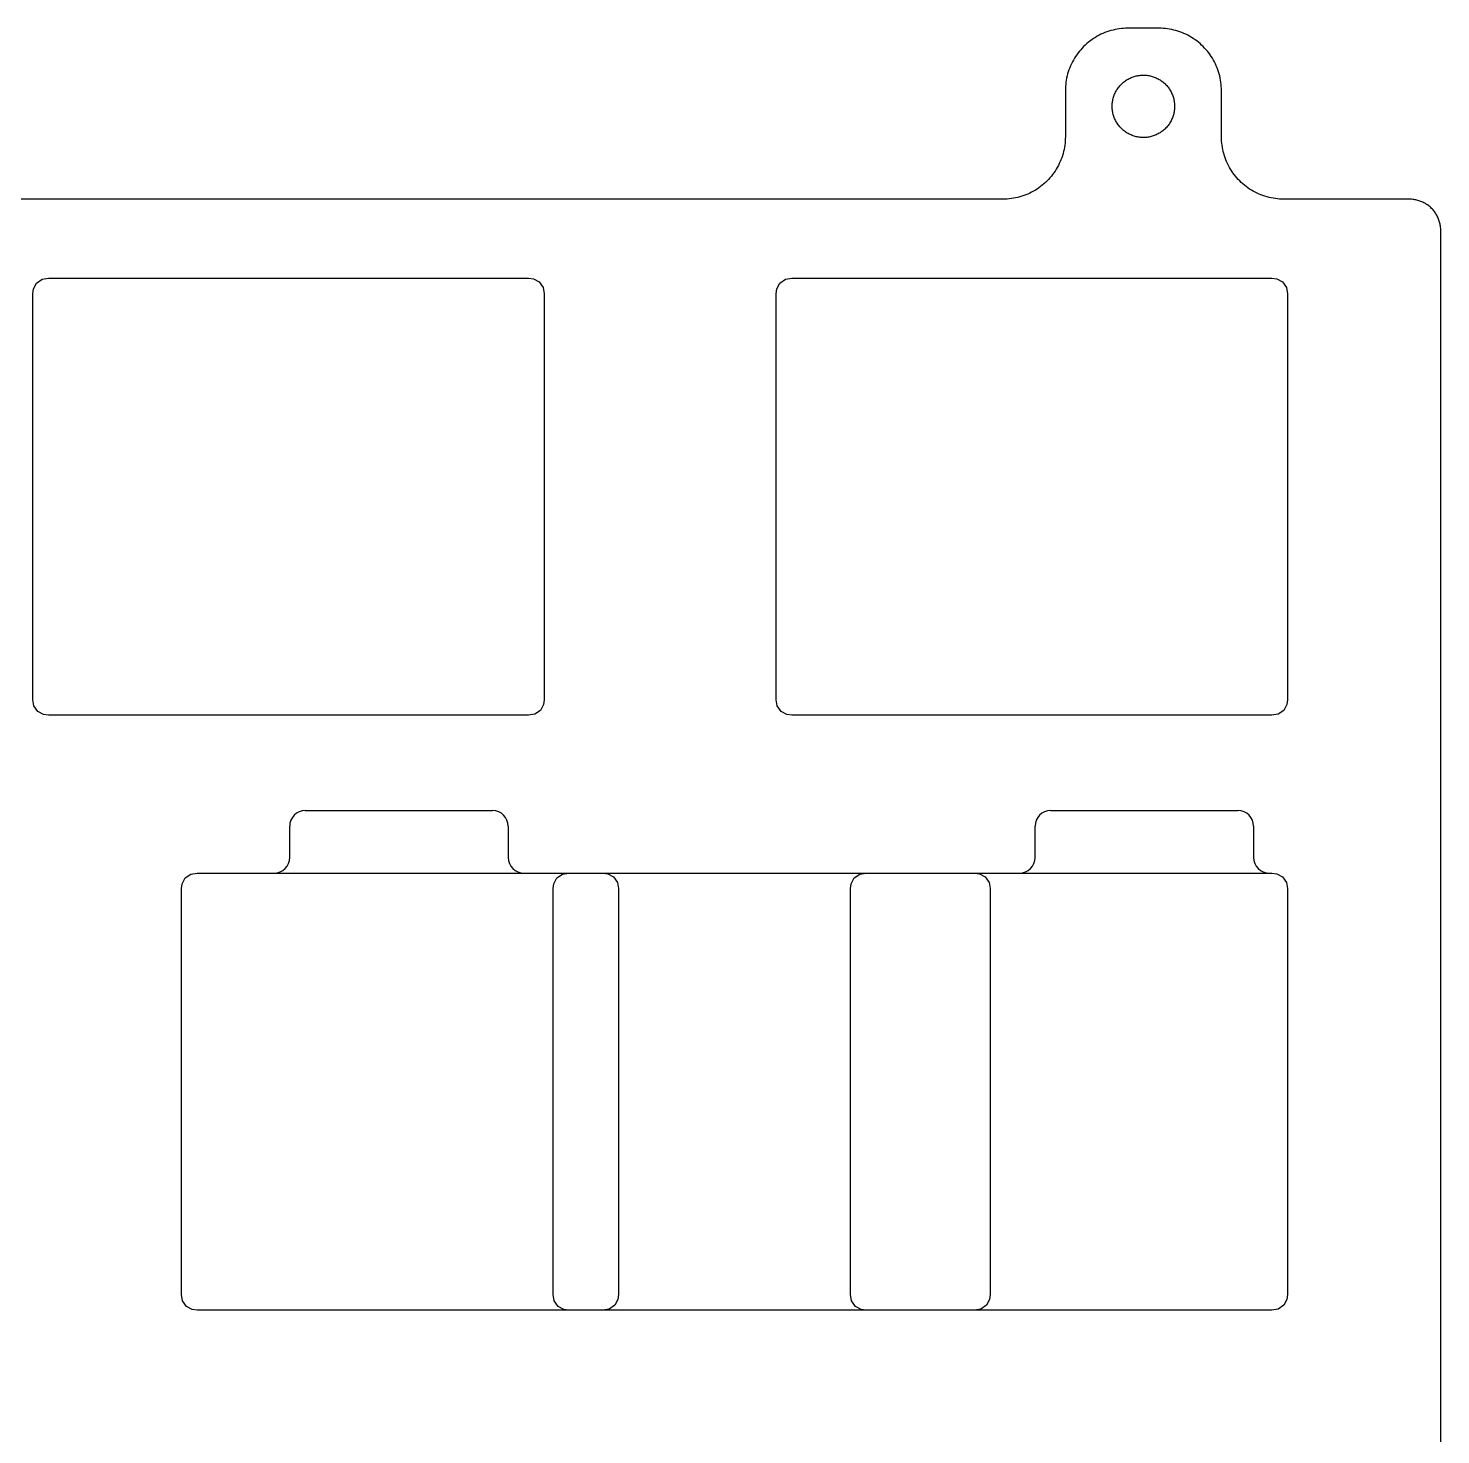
# Model space of a CAD drawing. Header units: millimetres. Extents: x -303 to 2, y 53 to 159.
# Drawn here: x -43.44 to 1.8, y 113.74 to 158.78 of the extents above; entities that cross this region are included whole.
import ezdxf

# ---------------------------------------------------------------- set-up
doc = ezdxf.new("R2010")
doc.units = ezdxf.units.MM
doc.layers.get('0').update_dxf_attribs({"linetype": 'CONTINUOUS'})

msp = doc.modelspace()

# ---------------------------------------------------------------- linework, layer by layer
for p, q in [((-34.56667, 133.73094), (-28.56667, 133.73094)), ((-10.69067, 133.73094), (-4.69067, 133.73094)), ((-35.06667, 132.23084), (-35.06667, 133.23094)), ((-28.06667, 133.23094), (-28.06667, 132.23084)), ((-11.19067, 132.23084), (-11.19067, 133.23094)), ((-4.19067, 133.23094), (-4.19067, 132.23084)), ((-38.41217, 131.57264), (-38.2339, 131.69803)), ((-38.41217, 131.57264), (-38.2339, 131.69803)), ((-38.2339, 131.69803), (-38.03424, 131.73084)), ((-38.2339, 131.69803), (-38.03424, 131.73084)), ((-38.03424, 131.73084), (-37.95966, 131.73084)), ((-38.03424, 131.73084), (-37.95966, 131.73084)), ((-37.95966, 131.73084), (-37.74225, 131.73084)), ((-37.95966, 131.73084), (-37.74225, 131.73084)), ((-37.74225, 131.73084), (-37.39154, 131.73084)), ((-37.74225, 131.73084), (-37.39154, 131.73084)), ((-37.39154, 131.73084), (-37.16917, 131.73084)), ((-37.39154, 131.73084), (-37.16917, 131.73084)), ((-37.16917, 131.73084), (-36.91705, 131.73084)), ((-37.16917, 131.73084), (-36.91705, 131.73084)), ((-36.91705, 131.73084), (-36.63637, 131.73084)), ((-36.91705, 131.73084), (-36.63637, 131.73084)), ((-36.63637, 131.73084), (-36.32831, 131.73084)), ((-36.63637, 131.73084), (-36.32831, 131.73084)), ((-36.32831, 131.73084), (-35.99406, 131.73084)), ((-36.32831, 131.73084), (-35.99406, 131.73084)), ((-35.99406, 131.73084), (-35.63483, 131.73084)), ((-35.99406, 131.73084), (-35.63483, 131.73084)), ((-35.63483, 131.73084), (-35.56667, 131.73084)), ((-35.63483, 131.73084), (-35.25178, 131.73084)), ((-35.25178, 131.73084), (-34.84613, 131.73084)), ((-35.25178, 131.73084), (-34.84613, 131.73084)), ((-34.84613, 131.73084), (-34.41905, 131.73084)), ((-34.84613, 131.73084), (-34.41905, 131.73084)), ((-34.41905, 131.73084), (-33.97174, 131.73084)), ((-34.41905, 131.73084), (-33.97174, 131.73084)), ((-33.97174, 131.73084), (-33.50539, 131.73084)), ((-33.97174, 131.73084), (-33.50539, 131.73084)), ((-33.50539, 131.73084), (-33.02118, 131.73084)), ((-33.50539, 131.73084), (-33.02118, 131.73084)), ((-33.02118, 131.73084), (-32.52031, 131.73084)), ((-33.02118, 131.73084), (-32.52031, 131.73084)), ((-32.52031, 131.73084), (-32.00397, 131.73084)), ((-32.52031, 131.73084), (-32.00397, 131.73084)), ((-32.00397, 131.73084), (-31.47334, 131.73084)), ((-32.00397, 131.73084), (-31.47334, 131.73084)), ((-31.47334, 131.73084), (-30.92963, 131.73084)), ((-31.47334, 131.73084), (-30.92963, 131.73084)), ((-30.92963, 131.73084), (-30.37401, 131.73084)), ((-30.92963, 131.73084), (-30.37401, 131.73084)), ((-30.37401, 131.73084), (-29.80768, 131.73084)), ((-30.37401, 131.73084), (-29.80768, 131.73084)), ((-29.80768, 131.73084), (-29.23183, 131.73084)), ((-29.80768, 131.73084), (-29.23183, 131.73084)), ((-29.23183, 131.73084), (-28.64764, 131.73084)), ((-29.23183, 131.73084), (-28.64764, 131.73084)), ((-28.64764, 131.73084), (-28.05632, 131.73084)), ((-28.64764, 131.73084), (-28.05632, 131.73084)), ((-28.05632, 131.73084), (-27.45904, 131.73084)), ((-27.56667, 131.73084), (-27.45904, 131.73084)), ((-27.45904, 131.73084), (-26.85701, 131.73084)), ((-27.45904, 131.73084), (-26.85701, 131.73084)), ((-26.85701, 131.73084), (-26.2514, 131.73084)), ((-26.85701, 131.73084), (-26.2514, 131.73084)), ((-26.2514, 131.73084), (-25.64342, 131.73084)), ((-26.2514, 131.73084), (-25.64342, 131.73084)), ((-25.64342, 131.73084), (-25.03424, 131.73084)), ((-25.64342, 131.73084), (-25.03424, 131.73084)), ((-25.03424, 131.73084), (-24.87604, 131.70447)), ((-25.03424, 131.73084), (-24.87604, 131.70447)), ((-24.87604, 131.70447), (-24.69244, 131.60877)), ((-24.87604, 131.70447), (-24.69244, 131.60877)), ((-16.98117, 131.57264), (-16.8029, 131.69803)), ((-16.98117, 131.57264), (-16.8029, 131.69803)), ((-16.8029, 131.69803), (-16.60324, 131.73084)), ((-16.8029, 131.69803), (-16.60324, 131.73084)), ((-16.60324, 131.73084), (-16.52866, 131.73084)), ((-16.60324, 131.73084), (-16.52866, 131.73084)), ((-16.52866, 131.73084), (-16.31125, 131.73084)), ((-16.52866, 131.73084), (-16.31125, 131.73084)), ((-16.31125, 131.73084), (-15.96054, 131.73084)), ((-16.31125, 131.73084), (-15.96054, 131.73084)), ((-15.96054, 131.73084), (-15.73817, 131.73084)), ((-15.96054, 131.73084), (-15.73817, 131.73084)), ((-15.73817, 131.73084), (-15.48605, 131.73084)), ((-15.73817, 131.73084), (-15.48605, 131.73084)), ((-15.48605, 131.73084), (-15.20537, 131.73084)), ((-15.48605, 131.73084), (-15.20537, 131.73084)), ((-15.20537, 131.73084), (-14.89731, 131.73084)), ((-15.20537, 131.73084), (-14.89731, 131.73084)), ((-14.89731, 131.73084), (-14.56306, 131.73084)), ((-14.89731, 131.73084), (-14.56306, 131.73084)), ((-14.56306, 131.73084), (-14.20383, 131.73084)), ((-14.56306, 131.73084), (-14.20383, 131.73084)), ((-14.20383, 131.73084), (-13.82078, 131.73084)), ((-14.20383, 131.73084), (-13.82078, 131.73084)), ((-13.82078, 131.73084), (-13.41513, 131.73084)), ((-13.82078, 131.73084), (-13.41513, 131.73084)), ((-13.41513, 131.73084), (-12.98805, 131.73084)), ((-13.41513, 131.73084), (-12.98805, 131.73084)), ((-12.98805, 131.73084), (-12.54074, 131.73084)), ((-12.98805, 131.73084), (-12.54074, 131.73084)), ((-12.54074, 131.73084), (-12.07439, 131.73084)), ((-12.54074, 131.73084), (-12.07439, 131.73084)), ((-12.07439, 131.73084), (-11.59018, 131.73084)), ((-12.07439, 131.73084), (-11.69067, 131.73084)), ((-11.59018, 131.73084), (-11.08931, 131.73084)), ((-11.59018, 131.73084), (-11.08931, 131.73084)), ((-11.08931, 131.73084), (-10.57297, 131.73084)), ((-11.08931, 131.73084), (-10.57297, 131.73084)), ((-10.57297, 131.73084), (-10.04234, 131.73084)), ((-10.57297, 131.73084), (-10.04234, 131.73084)), ((-10.04234, 131.73084), (-9.49863, 131.73084)), ((-10.04234, 131.73084), (-9.49863, 131.73084)), ((-9.49863, 131.73084), (-8.94301, 131.73084)), ((-9.49863, 131.73084), (-8.94301, 131.73084)), ((-8.94301, 131.73084), (-8.37668, 131.73084)), ((-8.94301, 131.73084), (-8.37668, 131.73084)), ((-8.37668, 131.73084), (-7.80083, 131.73084)), ((-8.37668, 131.73084), (-7.80083, 131.73084)), ((-7.80083, 131.73084), (-7.21664, 131.73084)), ((-7.80083, 131.73084), (-7.21664, 131.73084)), ((-7.21664, 131.73084), (-6.62532, 131.73084)), ((-7.21664, 131.73084), (-6.62532, 131.73084)), ((-6.62532, 131.73084), (-6.02804, 131.73084)), ((-6.62532, 131.73084), (-6.02804, 131.73084)), ((-6.02804, 131.73084), (-5.42601, 131.73084)), ((-6.02804, 131.73084), (-5.42601, 131.73084)), ((-5.42601, 131.73084), (-4.8204, 131.73084)), ((-5.42601, 131.73084), (-4.8204, 131.73084)), ((-4.8204, 131.73084), (-4.21242, 131.73084)), ((-4.8204, 131.73084), (-4.21242, 131.73084)), ((-4.21242, 131.73084), (-3.60324, 131.73084)), ((-3.69067, 131.73084), (-3.60324, 131.73084)), ((-3.60324, 131.73084), (-3.44504, 131.70447)), ((-3.60324, 131.73084), (-3.44504, 131.70447)), ((-3.44504, 131.70447), (-3.26144, 131.60877)), ((-3.44504, 131.70447), (-3.26144, 131.60877)), ((-38.53424, 131.23084), (-38.50787, 131.38904)), ((-38.53424, 131.23084), (-38.50787, 131.38904)), ((-38.53424, 130.62166), (-38.53424, 131.23084)), ((-38.53424, 130.62166), (-38.53424, 131.23084)), ((-38.50787, 131.38904), (-38.41217, 131.57264)), ((-38.50787, 131.38904), (-38.41217, 131.57264)), ((-24.69244, 131.60877), (-24.56705, 131.4305)), ((-24.69244, 131.60877), (-24.56705, 131.4305)), ((-24.56705, 131.4305), (-24.53424, 131.23084)), ((-24.56705, 131.4305), (-24.53424, 131.23084)), ((-24.53424, 131.23084), (-24.53424, 131.15626)), ((-24.53424, 131.23084), (-24.53424, 131.15626)), ((-17.10324, 131.23084), (-17.07687, 131.38904)), ((-17.10324, 131.23084), (-17.07687, 131.38904)), ((-17.10324, 130.62166), (-17.10324, 131.23084)), ((-17.10324, 130.62166), (-17.10324, 131.23084)), ((-17.07687, 131.38904), (-16.98117, 131.57264)), ((-17.07687, 131.38904), (-16.98117, 131.57264)), ((-3.26144, 131.60877), (-3.13605, 131.4305)), ((-3.26144, 131.60877), (-3.13605, 131.4305)), ((-3.13605, 131.4305), (-3.10324, 131.23084)), ((-3.13605, 131.4305), (-3.10324, 131.23084)), ((-3.10324, 131.23084), (-3.10324, 131.15626)), ((-3.10324, 131.23084), (-3.10324, 131.15626)), ((-24.53424, 131.15626), (-24.53424, 130.93885)), ((-24.53424, 131.15626), (-24.53424, 130.93885)), ((-24.53424, 130.93885), (-24.53424, 130.58814)), ((-24.53424, 130.93885), (-24.53424, 130.58814)), ((-3.10324, 131.15626), (-3.10324, 130.93885)), ((-3.10324, 131.15626), (-3.10324, 130.93885)), ((-3.10324, 130.93885), (-3.10324, 130.58814)), ((-3.10324, 130.93885), (-3.10324, 130.58814)), ((-38.53424, 130.01368), (-38.53424, 130.62166)), ((-38.53424, 130.01368), (-38.53424, 130.62166)), ((-24.53424, 130.58814), (-24.53424, 130.36577)), ((-24.53424, 130.58814), (-24.53424, 130.36577)), ((-24.53424, 130.36577), (-24.53424, 130.11365)), ((-24.53424, 130.36577), (-24.53424, 130.11365)), ((-17.10324, 130.01368), (-17.10324, 130.62166)), ((-17.10324, 130.01368), (-17.10324, 130.62166)), ((-3.10324, 130.58814), (-3.10324, 130.36577)), ((-3.10324, 130.58814), (-3.10324, 130.36577)), ((-3.10324, 130.36577), (-3.10324, 130.11365)), ((-3.10324, 130.36577), (-3.10324, 130.11365)), ((-38.53424, 129.40807), (-38.53424, 130.01368)), ((-38.53424, 129.40807), (-38.53424, 130.01368)), ((-24.53424, 130.11365), (-24.53424, 129.83297)), ((-24.53424, 130.11365), (-24.53424, 129.83297)), ((-17.10324, 129.40807), (-17.10324, 130.01368)), ((-17.10324, 129.40807), (-17.10324, 130.01368)), ((-3.10324, 130.11365), (-3.10324, 129.83297)), ((-3.10324, 130.11365), (-3.10324, 129.83297)), ((-38.53424, 128.80604), (-38.53424, 129.40807)), ((-38.53424, 128.80604), (-38.53424, 129.40807)), ((-24.53424, 129.83297), (-24.53424, 129.52491)), ((-24.53424, 129.83297), (-24.53424, 129.52491)), ((-24.53424, 129.52491), (-24.53424, 129.19066)), ((-24.53424, 129.52491), (-24.53424, 129.19066)), ((-17.10324, 128.80604), (-17.10324, 129.40807)), ((-17.10324, 128.80604), (-17.10324, 129.40807)), ((-3.10324, 129.83297), (-3.10324, 129.52491)), ((-3.10324, 129.83297), (-3.10324, 129.52491)), ((-3.10324, 129.52491), (-3.10324, 129.19066)), ((-3.10324, 129.52491), (-3.10324, 129.19066)), ((-24.53424, 129.19066), (-24.53424, 128.83143)), ((-24.53424, 129.19066), (-24.53424, 128.83143)), ((-3.10324, 129.19066), (-3.10324, 128.83143)), ((-3.10324, 129.19066), (-3.10324, 128.83143)), ((-38.53424, 128.20876), (-38.53424, 128.80604)), ((-38.53424, 128.20876), (-38.53424, 128.80604)), ((-24.53424, 128.83143), (-24.53424, 128.44839)), ((-24.53424, 128.83143), (-24.53424, 128.44839)), ((-17.10324, 128.20876), (-17.10324, 128.80604)), ((-17.10324, 128.20876), (-17.10324, 128.80604)), ((-3.10324, 128.83143), (-3.10324, 128.44839)), ((-3.10324, 128.83143), (-3.10324, 128.44839)), ((-38.53424, 127.61744), (-38.53424, 128.20876)), ((-38.53424, 127.61744), (-38.53424, 128.20876)), ((-24.53424, 128.44839), (-24.53424, 128.04273)), ((-24.53424, 128.44839), (-24.53424, 128.04273)), ((-24.53424, 128.04273), (-24.53424, 127.61565)), ((-24.53424, 128.04273), (-24.53424, 127.61565)), ((-17.10324, 127.61744), (-17.10324, 128.20876)), ((-17.10324, 127.61744), (-17.10324, 128.20876)), ((-3.10324, 128.44839), (-3.10324, 128.04273)), ((-3.10324, 128.44839), (-3.10324, 128.04273)), ((-3.10324, 128.04273), (-3.10324, 127.61565)), ((-3.10324, 128.04273), (-3.10324, 127.61565)), ((-38.53424, 127.03325), (-38.53424, 127.61744)), ((-38.53424, 127.03325), (-38.53424, 127.61744)), ((-24.53424, 127.61565), (-24.53424, 127.16834)), ((-24.53424, 127.61565), (-24.53424, 127.16834)), ((-17.10324, 127.03325), (-17.10324, 127.61744)), ((-17.10324, 127.03325), (-17.10324, 127.61744)), ((-3.10324, 127.61565), (-3.10324, 127.16834)), ((-3.10324, 127.61565), (-3.10324, 127.16834)), ((-24.53424, 127.16834), (-24.53424, 126.70199)), ((-24.53424, 127.16834), (-24.53424, 126.70199)), ((-3.10324, 127.16834), (-3.10324, 126.70199)), ((-3.10324, 127.16834), (-3.10324, 126.70199)), ((-38.53424, 126.4574), (-38.53424, 127.03325)), ((-38.53424, 126.4574), (-38.53424, 127.03325)), ((-24.53424, 126.70199), (-24.53424, 126.21778)), ((-24.53424, 126.70199), (-24.53424, 126.21778)), ((-17.10324, 126.4574), (-17.10324, 127.03325)), ((-17.10324, 126.4574), (-17.10324, 127.03325)), ((-3.10324, 126.70199), (-3.10324, 126.21778)), ((-3.10324, 126.70199), (-3.10324, 126.21778)), ((-38.53424, 125.89107), (-38.53424, 126.4574)), ((-38.53424, 125.89107), (-38.53424, 126.4574)), ((-17.10324, 125.89107), (-17.10324, 126.4574)), ((-17.10324, 125.89107), (-17.10324, 126.4574)), ((-38.53424, 125.33546), (-38.53424, 125.89107)), ((-38.53424, 125.33546), (-38.53424, 125.89107)), ((-24.53424, 126.21778), (-24.53424, 125.71691)), ((-24.53424, 126.21778), (-24.53424, 125.71691)), ((-17.10324, 125.33546), (-17.10324, 125.89107)), ((-17.10324, 125.33546), (-17.10324, 125.89107)), ((-3.10324, 126.21778), (-3.10324, 125.71691)), ((-3.10324, 126.21778), (-3.10324, 125.71691)), ((-38.53424, 124.79174), (-38.53424, 125.33546)), ((-38.53424, 124.79174), (-38.53424, 125.33546)), ((-24.53424, 125.71691), (-24.53424, 125.20057)), ((-24.53424, 125.71691), (-24.53424, 125.20057)), ((-17.10324, 124.79174), (-17.10324, 125.33546)), ((-17.10324, 124.79174), (-17.10324, 125.33546)), ((-3.10324, 125.71691), (-3.10324, 125.20057)), ((-3.10324, 125.71691), (-3.10324, 125.20057)), ((-24.53424, 125.20057), (-24.53424, 124.66994)), ((-24.53424, 125.20057), (-24.53424, 124.66994)), ((-3.10324, 125.20057), (-3.10324, 124.66994)), ((-3.10324, 125.20057), (-3.10324, 124.66994)), ((-38.53424, 124.26111), (-38.53424, 124.79174)), ((-38.53424, 124.26111), (-38.53424, 124.79174)), ((-24.53424, 124.66994), (-24.53424, 124.12623)), ((-24.53424, 124.66994), (-24.53424, 124.12623)), ((-17.10324, 124.26111), (-17.10324, 124.79174)), ((-17.10324, 124.26111), (-17.10324, 124.79174)), ((-3.10324, 124.66994), (-3.10324, 124.12623)), ((-3.10324, 124.66994), (-3.10324, 124.12623)), ((-38.53424, 123.74477), (-38.53424, 124.26111)), ((-38.53424, 123.74477), (-38.53424, 124.26111)), ((-24.53424, 124.12623), (-24.53424, 123.57061)), ((-24.53424, 124.12623), (-24.53424, 123.57061)), ((-17.10324, 123.74477), (-17.10324, 124.26111)), ((-17.10324, 123.74477), (-17.10324, 124.26111)), ((-3.10324, 124.12623), (-3.10324, 123.57061)), ((-3.10324, 124.12623), (-3.10324, 123.57061)), ((-38.53424, 123.2439), (-38.53424, 123.74477)), ((-38.53424, 123.2439), (-38.53424, 123.74477)), ((-24.53424, 123.57061), (-24.53424, 123.00428)), ((-24.53424, 123.57061), (-24.53424, 123.00428)), ((-17.10324, 123.2439), (-17.10324, 123.74477)), ((-17.10324, 123.2439), (-17.10324, 123.74477)), ((-3.10324, 123.57061), (-3.10324, 123.00428)), ((-3.10324, 123.57061), (-3.10324, 123.00428)), ((-38.53424, 122.7597), (-38.53424, 123.2439)), ((-38.53424, 122.7597), (-38.53424, 123.2439)), ((-17.10324, 122.7597), (-17.10324, 123.2439)), ((-17.10324, 122.7597), (-17.10324, 123.2439)), ((-38.53424, 122.29334), (-38.53424, 122.7597)), ((-38.53424, 122.29334), (-38.53424, 122.7597)), ((-24.53424, 123.00428), (-24.53424, 122.42843)), ((-24.53424, 123.00428), (-24.53424, 122.42843)), ((-17.10324, 122.29334), (-17.10324, 122.7597)), ((-17.10324, 122.29334), (-17.10324, 122.7597)), ((-3.10324, 123.00428), (-3.10324, 122.42843)), ((-3.10324, 123.00428), (-3.10324, 122.42843)), ((-38.53424, 121.84603), (-38.53424, 122.29334)), ((-38.53424, 121.84603), (-38.53424, 122.29334)), ((-24.53424, 122.42843), (-24.53424, 121.84424)), ((-24.53424, 122.42843), (-24.53424, 121.84424)), ((-17.10324, 121.84603), (-17.10324, 122.29334)), ((-17.10324, 121.84603), (-17.10324, 122.29334)), ((-3.10324, 122.42843), (-3.10324, 121.84424)), ((-3.10324, 122.42843), (-3.10324, 121.84424)), ((-38.53424, 121.41895), (-38.53424, 121.84603)), ((-38.53424, 121.41895), (-38.53424, 121.84603)), ((-24.53424, 121.84424), (-24.53424, 121.25292)), ((-24.53424, 121.84424), (-24.53424, 121.25292)), ((-17.10324, 121.41895), (-17.10324, 121.84603)), ((-17.10324, 121.41895), (-17.10324, 121.84603)), ((-3.10324, 121.84424), (-3.10324, 121.25292)), ((-3.10324, 121.84424), (-3.10324, 121.25292)), ((-38.53424, 121.0133), (-38.53424, 121.41895)), ((-38.53424, 121.0133), (-38.53424, 121.41895)), ((-24.53424, 121.25292), (-24.53424, 120.65565)), ((-24.53424, 121.25292), (-24.53424, 120.65565)), ((-17.10324, 121.0133), (-17.10324, 121.41895)), ((-17.10324, 121.0133), (-17.10324, 121.41895)), ((-3.10324, 121.25292), (-3.10324, 120.65565)), ((-3.10324, 121.25292), (-3.10324, 120.65565)), ((-38.53424, 120.63026), (-38.53424, 121.0133)), ((-38.53424, 120.63026), (-38.53424, 121.0133)), ((-17.10324, 120.63026), (-17.10324, 121.0133)), ((-17.10324, 120.63026), (-17.10324, 121.0133)), ((-38.53424, 120.27102), (-38.53424, 120.63026)), ((-38.53424, 120.27102), (-38.53424, 120.63026)), ((-24.53424, 120.65565), (-24.53424, 120.05361)), ((-24.53424, 120.65565), (-24.53424, 120.05361)), ((-17.10324, 120.27102), (-17.10324, 120.63026)), ((-17.10324, 120.27102), (-17.10324, 120.63026)), ((-3.10324, 120.65565), (-3.10324, 120.05361)), ((-3.10324, 120.65565), (-3.10324, 120.05361)), ((-38.53424, 119.93677), (-38.53424, 120.27102)), ((-38.53424, 119.93677), (-38.53424, 120.27102)), ((-38.53424, 119.62871), (-38.53424, 119.93677)), ((-38.53424, 119.62871), (-38.53424, 119.93677)), ((-24.53424, 120.05361), (-24.53424, 119.448)), ((-24.53424, 120.05361), (-24.53424, 119.448)), ((-17.10324, 119.93677), (-17.10324, 120.27102)), ((-17.10324, 119.93677), (-17.10324, 120.27102)), ((-17.10324, 119.62871), (-17.10324, 119.93677)), ((-17.10324, 119.62871), (-17.10324, 119.93677)), ((-3.10324, 120.05361), (-3.10324, 119.448)), ((-3.10324, 120.05361), (-3.10324, 119.448)), ((-38.53424, 119.34803), (-38.53424, 119.62871)), ((-38.53424, 119.34803), (-38.53424, 119.62871)), ((-24.53424, 119.448), (-24.53424, 118.84002)), ((-24.53424, 119.448), (-24.53424, 118.84002)), ((-17.10324, 119.34803), (-17.10324, 119.62871)), ((-17.10324, 119.34803), (-17.10324, 119.62871)), ((-3.10324, 119.448), (-3.10324, 118.84002)), ((-3.10324, 119.448), (-3.10324, 118.84002)), ((-38.53424, 119.09591), (-38.53424, 119.34803)), ((-38.53424, 119.09591), (-38.53424, 119.34803)), ((-38.53424, 118.87354), (-38.53424, 119.09591)), ((-38.53424, 118.87354), (-38.53424, 119.09591)), ((-17.10324, 119.09591), (-17.10324, 119.34803)), ((-17.10324, 119.09591), (-17.10324, 119.34803)), ((-17.10324, 118.87354), (-17.10324, 119.09591)), ((-17.10324, 118.87354), (-17.10324, 119.09591)), ((-38.53424, 118.52283), (-38.53424, 118.87354)), ((-38.53424, 118.52283), (-38.53424, 118.87354)), ((-24.53424, 118.84002), (-24.53424, 118.23084)), ((-24.53424, 118.84002), (-24.53424, 118.23084)), ((-17.10324, 118.52283), (-17.10324, 118.87354)), ((-17.10324, 118.52283), (-17.10324, 118.87354)), ((-3.10324, 118.84002), (-3.10324, 118.23084)), ((-3.10324, 118.84002), (-3.10324, 118.23084)), ((-38.53424, 118.30543), (-38.53424, 118.52283)), ((-38.53424, 118.30543), (-38.53424, 118.52283)), ((-38.53424, 118.23084), (-38.53424, 118.30543)), ((-38.53424, 118.23084), (-38.53424, 118.30543)), ((-38.50143, 118.03118), (-38.53424, 118.23084)), ((-38.50143, 118.03118), (-38.53424, 118.23084)), ((-24.53424, 118.23084), (-24.56061, 118.07264)), ((-24.53424, 118.23084), (-24.56061, 118.07264)), ((-17.10324, 118.30543), (-17.10324, 118.52283)), ((-17.10324, 118.30543), (-17.10324, 118.52283)), ((-17.10324, 118.23084), (-17.10324, 118.30543)), ((-17.10324, 118.23084), (-17.10324, 118.30543)), ((-17.07043, 118.03118), (-17.10324, 118.23084)), ((-17.07043, 118.03118), (-17.10324, 118.23084)), ((-3.10324, 118.23084), (-3.12961, 118.07264)), ((-3.10324, 118.23084), (-3.12961, 118.07264)), ((-38.37604, 117.85291), (-38.50143, 118.03118)), ((-38.37604, 117.85291), (-38.50143, 118.03118)), ((-38.19244, 117.75721), (-38.37604, 117.85291)), ((-38.19244, 117.75721), (-38.37604, 117.85291)), ((-38.03424, 117.73084), (-38.19244, 117.75721)), ((-38.03424, 117.73084), (-38.19244, 117.75721)), ((-37.42506, 117.73084), (-38.03424, 117.73084)), ((-37.42506, 117.73084), (-38.03424, 117.73084)), ((-36.81708, 117.73084), (-37.42506, 117.73084)), ((-36.81708, 117.73084), (-37.42506, 117.73084)), ((-36.21147, 117.73084), (-36.81708, 117.73084)), ((-36.21147, 117.73084), (-36.81708, 117.73084)), ((-35.60944, 117.73084), (-36.21147, 117.73084)), ((-35.60944, 117.73084), (-36.21147, 117.73084)), ((-35.01216, 117.73084), (-35.60944, 117.73084)), ((-35.01216, 117.73084), (-35.60944, 117.73084)), ((-34.42084, 117.73084), (-35.01216, 117.73084)), ((-34.42084, 117.73084), (-35.01216, 117.73084)), ((-33.83665, 117.73084), (-34.42084, 117.73084)), ((-33.83665, 117.73084), (-34.42084, 117.73084)), ((-33.2608, 117.73084), (-33.83665, 117.73084)), ((-33.2608, 117.73084), (-33.83665, 117.73084)), ((-32.69447, 117.73084), (-33.2608, 117.73084)), ((-32.69447, 117.73084), (-33.2608, 117.73084)), ((-32.13885, 117.73084), (-32.69447, 117.73084)), ((-32.13885, 117.73084), (-32.69447, 117.73084)), ((-31.59514, 117.73084), (-32.13885, 117.73084)), ((-31.59514, 117.73084), (-32.13885, 117.73084)), ((-31.06451, 117.73084), (-31.59514, 117.73084)), ((-31.06451, 117.73084), (-31.59514, 117.73084)), ((-30.54817, 117.73084), (-31.06451, 117.73084)), ((-30.54817, 117.73084), (-31.06451, 117.73084)), ((-30.0473, 117.73084), (-30.54817, 117.73084)), ((-30.0473, 117.73084), (-30.54817, 117.73084)), ((-29.56309, 117.73084), (-30.0473, 117.73084)), ((-29.56309, 117.73084), (-30.0473, 117.73084)), ((-29.09674, 117.73084), (-29.56309, 117.73084)), ((-29.09674, 117.73084), (-29.56309, 117.73084)), ((-28.64943, 117.73084), (-29.09674, 117.73084)), ((-28.64943, 117.73084), (-29.09674, 117.73084)), ((-28.22235, 117.73084), (-28.64943, 117.73084)), ((-28.22235, 117.73084), (-28.64943, 117.73084)), ((-27.8167, 117.73084), (-28.22235, 117.73084)), ((-27.8167, 117.73084), (-28.22235, 117.73084)), ((-27.43365, 117.73084), (-27.8167, 117.73084)), ((-27.43365, 117.73084), (-27.8167, 117.73084)), ((-27.07442, 117.73084), (-27.43365, 117.73084)), ((-27.07442, 117.73084), (-27.43365, 117.73084)), ((-26.74017, 117.73084), (-27.07442, 117.73084)), ((-26.74017, 117.73084), (-27.07442, 117.73084)), ((-26.43211, 117.73084), (-26.74017, 117.73084)), ((-26.43211, 117.73084), (-26.74017, 117.73084)), ((-26.15143, 117.73084), (-26.43211, 117.73084)), ((-26.15143, 117.73084), (-26.43211, 117.73084)), ((-25.89931, 117.73084), (-26.15143, 117.73084)), ((-25.89931, 117.73084), (-26.15143, 117.73084)), ((-25.67694, 117.73084), (-25.89931, 117.73084)), ((-25.67694, 117.73084), (-25.89931, 117.73084)), ((-25.32623, 117.73084), (-25.67694, 117.73084)), ((-25.32623, 117.73084), (-25.67694, 117.73084)), ((-25.10882, 117.73084), (-25.32623, 117.73084)), ((-25.10882, 117.73084), (-25.32623, 117.73084)), ((-25.03424, 117.73084), (-25.10882, 117.73084)), ((-25.03424, 117.73084), (-25.10882, 117.73084)), ((-24.83458, 117.76365), (-25.03424, 117.73084)), ((-24.83458, 117.76365), (-25.03424, 117.73084)), ((-24.65631, 117.88904), (-24.83458, 117.76365)), ((-24.65631, 117.88904), (-24.83458, 117.76365)), ((-24.56061, 118.07264), (-24.65631, 117.88904)), ((-24.56061, 118.07264), (-24.65631, 117.88904)), ((-16.94504, 117.85291), (-17.07043, 118.03118)), ((-16.94504, 117.85291), (-17.07043, 118.03118)), ((-16.76144, 117.75721), (-16.94504, 117.85291)), ((-16.76144, 117.75721), (-16.94504, 117.85291)), ((-16.60324, 117.73084), (-16.76144, 117.75721)), ((-16.60324, 117.73084), (-16.76144, 117.75721)), ((-15.99406, 117.73084), (-16.60324, 117.73084)), ((-15.99406, 117.73084), (-16.60324, 117.73084)), ((-15.38608, 117.73084), (-15.99406, 117.73084)), ((-15.38608, 117.73084), (-15.99406, 117.73084)), ((-14.78047, 117.73084), (-15.38608, 117.73084)), ((-14.78047, 117.73084), (-15.38608, 117.73084)), ((-14.17844, 117.73084), (-14.78047, 117.73084)), ((-14.17844, 117.73084), (-14.78047, 117.73084)), ((-13.58116, 117.73084), (-14.17844, 117.73084)), ((-13.58116, 117.73084), (-14.17844, 117.73084)), ((-12.98984, 117.73084), (-13.58116, 117.73084)), ((-12.98984, 117.73084), (-13.58116, 117.73084)), ((-12.40565, 117.73084), (-12.98984, 117.73084)), ((-12.40565, 117.73084), (-12.98984, 117.73084)), ((-11.8298, 117.73084), (-12.40565, 117.73084)), ((-11.8298, 117.73084), (-12.40565, 117.73084)), ((-11.26347, 117.73084), (-11.8298, 117.73084)), ((-11.26347, 117.73084), (-11.8298, 117.73084)), ((-10.70785, 117.73084), (-11.26347, 117.73084)), ((-10.70785, 117.73084), (-11.26347, 117.73084)), ((-10.16414, 117.73084), (-10.70785, 117.73084)), ((-10.16414, 117.73084), (-10.70785, 117.73084)), ((-9.63351, 117.73084), (-10.16414, 117.73084)), ((-9.63351, 117.73084), (-10.16414, 117.73084)), ((-9.11717, 117.73084), (-9.63351, 117.73084)), ((-9.11717, 117.73084), (-9.63351, 117.73084)), ((-8.6163, 117.73084), (-9.11717, 117.73084)), ((-8.6163, 117.73084), (-9.11717, 117.73084)), ((-8.13209, 117.73084), (-8.6163, 117.73084)), ((-8.13209, 117.73084), (-8.6163, 117.73084)), ((-7.66574, 117.73084), (-8.13209, 117.73084)), ((-7.66574, 117.73084), (-8.13209, 117.73084)), ((-7.21843, 117.73084), (-7.66574, 117.73084)), ((-7.21843, 117.73084), (-7.66574, 117.73084)), ((-6.79135, 117.73084), (-7.21843, 117.73084)), ((-6.79135, 117.73084), (-7.21843, 117.73084)), ((-6.3857, 117.73084), (-6.79135, 117.73084)), ((-6.3857, 117.73084), (-6.79135, 117.73084)), ((-6.00265, 117.73084), (-6.3857, 117.73084)), ((-6.00265, 117.73084), (-6.3857, 117.73084)), ((-5.64342, 117.73084), (-6.00265, 117.73084)), ((-5.64342, 117.73084), (-6.00265, 117.73084)), ((-5.30917, 117.73084), (-5.64342, 117.73084)), ((-5.30917, 117.73084), (-5.64342, 117.73084)), ((-5.00111, 117.73084), (-5.30917, 117.73084)), ((-5.00111, 117.73084), (-5.30917, 117.73084)), ((-4.72043, 117.73084), (-5.00111, 117.73084)), ((-4.72043, 117.73084), (-5.00111, 117.73084)), ((-4.46831, 117.73084), (-4.72043, 117.73084)), ((-4.46831, 117.73084), (-4.72043, 117.73084)), ((-4.24594, 117.73084), (-4.46831, 117.73084)), ((-4.24594, 117.73084), (-4.46831, 117.73084)), ((-3.89523, 117.73084), (-4.24594, 117.73084)), ((-3.89523, 117.73084), (-4.24594, 117.73084)), ((-3.67782, 117.73084), (-3.89523, 117.73084)), ((-3.67782, 117.73084), (-3.89523, 117.73084)), ((-3.60324, 117.73084), (-3.67782, 117.73084)), ((-3.60324, 117.73084), (-3.67782, 117.73084)), ((-3.40358, 117.76365), (-3.60324, 117.73084)), ((-3.40358, 117.76365), (-3.60324, 117.73084)), ((-3.22531, 117.88904), (-3.40358, 117.76365)), ((-3.22531, 117.88904), (-3.40358, 117.76365)), ((-3.12961, 118.07264), (-3.22531, 117.88904)), ((-3.12961, 118.07264), (-3.22531, 117.88904))]:
    msp.add_line(p, q)
msp.add_lwpolyline([(1.80283, 59.05837), (1.80283, 152.30625), (1.80224, 152.34039), (1.80049, 152.37449), (1.79758, 152.40851), (1.79351, 152.44242), (1.78828, 152.47616), (1.78191, 152.5097), (1.77439, 152.54301), (1.76574, 152.57605), (1.75597, 152.60876), (1.74509, 152.64113), (1.7331, 152.6731), (1.72004, 152.70465), (1.7059, 152.73573), (1.69071, 152.76631), (1.67449, 152.79636), (1.65724, 152.82583), (1.63901, 152.8547), (1.6198, 152.88293), (1.59963, 152.91049), (1.57854, 152.93734), (1.55654, 152.96345), (1.53366, 152.9888), (1.50993, 153.01336), (1.48538, 153.03708), (1.46003, 153.05996), (1.43391, 153.08196), (1.40706, 153.10305), (1.37951, 153.12322), (1.35128, 153.14243), (1.32241, 153.16067), (1.29294, 153.17791), (1.26289, 153.19413), (1.23231, 153.20932), (1.20123, 153.22346), (1.16968, 153.23653), (1.13771, 153.24851), (1.10534, 153.25939), (1.07262, 153.26917), (1.03959, 153.27782), (1.00628, 153.28533), (0.97274, 153.29171), (0.93899, 153.29693), (0.90509, 153.30101), (0.87107, 153.30392), (0.83697, 153.30567), (0.80283, 153.30625), (-3.22159, 153.30625), (-3.28987, 153.30741), (-3.35808, 153.31091), (-3.42612, 153.31673), (-3.49392, 153.32488), (-3.56141, 153.33533), (-3.6285, 153.34808), (-3.69512, 153.36311), (-3.76118, 153.38041), (-3.82662, 153.39996), (-3.89135, 153.42173), (-3.9553, 153.44569), (-4.01839, 153.47183), (-4.08056, 153.5001), (-4.14172, 153.53048), (-4.20181, 153.56293), (-4.26076, 153.59741), (-4.31849, 153.63388), (-4.37495, 153.67231), (-4.43006, 153.71264), (-4.48377, 153.75483), (-4.536, 153.79882), (-4.5867, 153.84458), (-4.6358, 153.89204), (-4.68326, 153.94114), (-4.72902, 153.99184), (-4.77301, 154.04407), (-4.8152, 154.09778), (-4.85553, 154.15289), (-4.89396, 154.20934), (-4.93043, 154.26708), (-4.96491, 154.32603), (-4.99736, 154.38612), (-5.02774, 154.44728), (-5.05601, 154.50945), (-5.08215, 154.57254), (-5.10611, 154.63649), (-5.12788, 154.70122), (-5.14743, 154.76666), (-5.16473, 154.83272), (-5.17976, 154.89934), (-5.19251, 154.96643), (-5.20296, 155.03392), (-5.21111, 155.10172), (-5.21693, 155.16976), (-5.22042, 155.23797), (-5.22159, 155.30625), (-5.22159, 156.78137), (-5.22276, 156.84965), (-5.22625, 156.91786), (-5.23208, 156.9859), (-5.24022, 157.05371), (-5.25067, 157.12119), (-5.26342, 157.18828), (-5.27846, 157.2549), (-5.29576, 157.32097), (-5.3153, 157.3864), (-5.33707, 157.45113), (-5.36103, 157.51508), (-5.38717, 157.57817), (-5.41544, 157.64034), (-5.44582, 157.7015), (-5.47827, 157.76159), (-5.51275, 157.82054), (-5.54923, 157.87828), (-5.58765, 157.93473), (-5.62798, 157.98984), (-5.67017, 158.04355), (-5.71416, 158.09578), (-5.75992, 158.14648), (-5.80738, 158.19559), (-5.85648, 158.24304), (-5.90718, 158.2888), (-5.95942, 158.33279), (-6.01312, 158.37498), (-6.06823, 158.41531), (-6.12469, 158.45374), (-6.18242, 158.49021), (-6.24137, 158.52469), (-6.30146, 158.55714), (-6.36262, 158.58752), (-6.42479, 158.61579), (-6.48788, 158.64193), (-6.55183, 158.66589), (-6.61656, 158.68766), (-6.682, 158.70721), (-6.74806, 158.72451), (-6.81468, 158.73954), (-6.88177, 158.75229), (-6.94926, 158.76274), (-7.01706, 158.77089), (-7.08511, 158.77671), (-7.15331, 158.78021), (-7.22159, 158.78137), (-8.22159, 158.78137), (-8.28987, 158.78021), (-8.35808, 158.77671), (-8.42612, 158.77089), (-8.49392, 158.76274), (-8.56141, 158.75229), (-8.6285, 158.73954), (-8.69512, 158.72451), (-8.76118, 158.70721), (-8.82662, 158.68766), (-8.89135, 158.66589), (-8.9553, 158.64193), (-9.01839, 158.61579), (-9.08056, 158.58752), (-9.14172, 158.55714), (-9.20181, 158.52469), (-9.26076, 158.49021), (-9.31849, 158.45374), (-9.37495, 158.41531), (-9.43006, 158.37498), (-9.48377, 158.33279), (-9.536, 158.2888), (-9.5867, 158.24304), (-9.6358, 158.19559), (-9.68326, 158.14648), (-9.72902, 158.09578), (-9.77301, 158.04355), (-9.8152, 157.98984), (-9.85553, 157.93473), (-9.89396, 157.87828), (-9.93043, 157.82054), (-9.96491, 157.76159), (-9.99736, 157.7015), (-10.02774, 157.64034), (-10.05601, 157.57817), (-10.08215, 157.51508), (-10.10611, 157.45113), (-10.12788, 157.3864), (-10.14743, 157.32097), (-10.16473, 157.2549), (-10.17976, 157.18828), (-10.19251, 157.12119), (-10.20296, 157.05371), (-10.21111, 156.9859), (-10.21693, 156.91786), (-10.22042, 156.84965), (-10.22159, 156.78137), (-10.22159, 155.30625), (-10.22276, 155.23797), (-10.22625, 155.16976), (-10.23208, 155.10172), (-10.24022, 155.03392), (-10.25067, 154.96643), (-10.26342, 154.89934), (-10.27846, 154.83272), (-10.29576, 154.76666), (-10.3153, 154.70122), (-10.33707, 154.63649), (-10.36103, 154.57254), (-10.38717, 154.50945), (-10.41544, 154.44728), (-10.44582, 154.38612), (-10.47827, 154.32603), (-10.51275, 154.26708), (-10.54923, 154.20934), (-10.58765, 154.15289), (-10.62798, 154.09778), (-10.67017, 154.04407), (-10.71416, 153.99184), (-10.75992, 153.94114), (-10.80738, 153.89204), (-10.85648, 153.84458), (-10.90718, 153.79882), (-10.95942, 153.75483), (-11.01312, 153.71264), (-11.06823, 153.67231), (-11.12469, 153.63388), (-11.18242, 153.59741), (-11.24137, 153.56293), (-11.30146, 153.53048), (-11.36262, 153.5001), (-11.42479, 153.47183), (-11.48788, 153.44569), (-11.55183, 153.42173), (-11.61656, 153.39996), (-11.682, 153.38041), (-11.74806, 153.36311), (-11.81468, 153.34808), (-11.88177, 153.33533), (-11.94926, 153.32488), (-12.01706, 153.31673), (-12.08511, 153.31091), (-12.15331, 153.30741), (-12.22159, 153.30625), (-146.09659, 153.30625)])
for points in [[(-6.8217, 155.84526), (-6.83738, 155.81429), (-6.85412, 155.78388), (-6.87191, 155.75407), (-6.89072, 155.7249), (-6.91054, 155.6964), (-6.93133, 155.6686), (-6.95307, 155.64154), (-6.97574, 155.61526), (-6.99931, 155.58977), (-7.02375, 155.56512), (-7.04903, 155.54133), (-7.07512, 155.51844), (-7.10199, 155.49646), (-7.1296, 155.47543), (-7.15793, 155.45537), (-7.18694, 155.4363), (-7.21659, 155.41825), (-7.24685, 155.40125), (-7.27768, 155.3853), (-7.30905, 155.37043), (-7.34091, 155.35666), (-7.37324, 155.34401), (-7.40598, 155.33248), (-7.4391, 155.3221), (-7.47256, 155.31287), (-7.50633, 155.30482), (-7.54035, 155.29793), (-7.57459, 155.29224), (-7.60901, 155.28773), (-7.64356, 155.28442), (-7.67821, 155.28231), (-7.71291, 155.28141), (-7.74762, 155.28171), (-7.7823, 155.28322), (-7.81691, 155.28592), (-7.8514, 155.28983), (-7.88573, 155.29494), (-7.91987, 155.30123), (-7.95377, 155.3087), (-7.98739, 155.31734), (-8.02069, 155.32715), (-8.05362, 155.3381), (-8.08616, 155.3502), (-8.11826, 155.36341), (-8.14988, 155.37773), (-8.18099, 155.39314), (-8.21154, 155.40962), (-8.2415, 155.42715), (-8.27083, 155.44571), (-8.2995, 155.46527), (-8.32748, 155.48582), (-8.35473, 155.50733), (-8.38121, 155.52977), (-8.4069, 155.55312), (-8.43176, 155.57734), (-8.45577, 155.60241), (-8.47889, 155.6283), (-8.5011, 155.65498), (-8.52237, 155.68241), (-8.54267, 155.71056), (-8.56199, 155.7394), (-8.58029, 155.7689), (-8.59756, 155.79901), (-8.61378, 155.8297), (-8.62891, 155.86094), (-8.64296, 155.89268), (-8.6559, 155.92489), (-8.6677, 155.95754), (-8.67837, 155.99057), (-8.68789, 156.02395), (-8.69624, 156.05764), (-8.70342, 156.0916), (-8.70941, 156.12579), (-8.71422, 156.16017), (-8.71783, 156.1947), (-8.72024, 156.22932), (-8.72144, 156.26402), (-8.72144, 156.29873), (-8.72024, 156.33342), (-8.71783, 156.36805), (-8.71422, 156.40257), (-8.70941, 156.43695), (-8.70342, 156.47114), (-8.69624, 156.5051), (-8.68789, 156.53879), (-8.67837, 156.57218), (-8.6677, 156.60521), (-8.6559, 156.63785), (-8.64296, 156.67006), (-8.62891, 156.7018), (-8.61378, 156.73304), (-8.59756, 156.76373), (-8.58029, 156.79385), (-8.56199, 156.82334), (-8.54267, 156.85218), (-8.52237, 156.88033), (-8.5011, 156.90777), (-8.47889, 156.93444), (-8.45577, 156.96033), (-8.43176, 156.9854), (-8.4069, 157.00963), (-8.38121, 157.03297), (-8.35473, 157.05541), (-8.32748, 157.07692), (-8.2995, 157.09747), (-8.27083, 157.11704), (-8.2415, 157.1356), (-8.21154, 157.15312), (-8.18099, 157.1696), (-8.14988, 157.18501), (-8.11826, 157.19933), (-8.08616, 157.21255), (-8.05362, 157.22464), (-8.02069, 157.23559), (-7.98739, 157.2454), (-7.95377, 157.25404), (-7.91987, 157.26152), (-7.88573, 157.26781), (-7.8514, 157.27291), (-7.81691, 157.27682), (-7.7823, 157.27953), (-7.74762, 157.28103), (-7.71291, 157.28133), (-7.67821, 157.28043), (-7.64356, 157.27832), (-7.60901, 157.27501), (-7.57459, 157.27051), (-7.54035, 157.26481), (-7.50633, 157.25793), (-7.47256, 157.24987), (-7.4391, 157.24064), (-7.40598, 157.23026), (-7.37324, 157.21873), (-7.34091, 157.20608), (-7.30905, 157.19231), (-7.27768, 157.17744), (-7.24685, 157.1615), (-7.21659, 157.14449), (-7.18694, 157.12644), (-7.15793, 157.10738), (-7.1296, 157.08732), (-7.10199, 157.06629), (-7.07512, 157.04431), (-7.04903, 157.02141), (-7.02375, 156.99762), (-6.99931, 156.97297), (-6.97574, 156.94749), (-6.95307, 156.9212), (-6.93133, 156.89414), (-6.91054, 156.86635), (-6.89072, 156.83784), (-6.87191, 156.80867), (-6.85412, 156.77886), (-6.83738, 156.74846), (-6.8217, 156.71749), (-6.80711, 156.68599), (-6.79361, 156.65401), (-6.78124, 156.62158), (-6.77, 156.58874), (-6.75991, 156.55553), (-6.75097, 156.52198), (-6.7432, 156.48815), (-6.73662, 156.45407), (-6.73122, 156.41978), (-6.72701, 156.38532), (-6.724, 156.35074), (-6.72219, 156.31608), (-6.72159, 156.28137), (-6.72219, 156.24666), (-6.724, 156.212), (-6.72701, 156.17742), (-6.73122, 156.14296), (-6.73662, 156.10867), (-6.7432, 156.07459), (-6.75097, 156.04076), (-6.75991, 156.00722), (-6.77, 155.97401), (-6.78124, 155.94116), (-6.79361, 155.90873), (-6.80711, 155.87675)], [(-27.03756, 136.93904), (-27.21583, 136.81365), (-27.41549, 136.78084), (-27.49007, 136.78084), (-27.70748, 136.78084), (-28.05819, 136.78084), (-28.28056, 136.78084), (-28.53268, 136.78084), (-28.81336, 136.78084), (-29.12142, 136.78084), (-29.45567, 136.78084), (-29.8149, 136.78084), (-30.19795, 136.78084), (-30.6036, 136.78084), (-31.03068, 136.78084), (-31.47799, 136.78084), (-31.94434, 136.78084), (-32.42855, 136.78084), (-32.92942, 136.78084), (-33.44576, 136.78084), (-33.97639, 136.78084), (-34.5201, 136.78084), (-35.07572, 136.78084), (-35.64205, 136.78084), (-36.2179, 136.78084), (-36.80209, 136.78084), (-37.39341, 136.78084), (-37.99069, 136.78084), (-38.59272, 136.78084), (-39.19833, 136.78084), (-39.80631, 136.78084), (-40.41549, 136.78084), (-42.79649, 136.78084), (-42.95469, 136.80721), (-43.13829, 136.90291), (-43.26368, 137.08118), (-43.29649, 137.28084), (-43.29649, 137.35543), (-43.29649, 137.57283), (-43.29649, 137.92354), (-43.29649, 138.14591), (-43.29649, 138.39803), (-43.29649, 138.67871), (-43.29649, 138.98677), (-43.29649, 139.32102), (-43.29649, 139.68026), (-43.29649, 140.0633), (-43.29649, 140.46895), (-43.29649, 140.89603), (-43.29649, 141.34334), (-43.29649, 141.8097), (-43.29649, 142.2939), (-43.29649, 142.79477), (-43.29649, 143.31111), (-43.29649, 143.84174), (-43.29649, 144.38546), (-43.29649, 144.94107), (-43.29649, 145.5074), (-43.29649, 146.08325), (-43.29649, 146.66744), (-43.29649, 147.25876), (-43.29649, 147.85604), (-43.29649, 148.45807), (-43.29649, 149.06368), (-43.29649, 149.67166), (-43.29649, 150.28084), (-43.27012, 150.43904), (-43.17442, 150.62264), (-42.99615, 150.74803), (-42.79649, 150.78084), (-27.41549, 150.78084), (-27.25729, 150.75447), (-27.07369, 150.65877), (-26.9483, 150.4805), (-26.91549, 150.28084), (-26.91549, 150.20626), (-26.91549, 149.98885), (-26.91549, 149.63814), (-26.91549, 149.41577), (-26.91549, 149.16365), (-26.91549, 148.88297), (-26.91549, 148.57491), (-26.91549, 148.24066), (-26.91549, 147.88143), (-26.91549, 147.49839), (-26.91549, 147.09273), (-26.91549, 146.66565), (-26.91549, 146.21834), (-26.91549, 145.75199), (-26.91549, 145.26778), (-26.91549, 144.76691), (-26.91549, 144.25057), (-26.91549, 143.71994), (-26.91549, 143.17623), (-26.91549, 142.62061), (-26.91549, 142.05428), (-26.91549, 141.47843), (-26.91549, 140.89424), (-26.91549, 140.30292), (-26.91549, 139.70565), (-26.91549, 139.10361), (-26.91549, 138.498), (-26.91549, 137.89002), (-26.91549, 137.28084), (-26.94186, 137.12264)], [(-3.10299, 145.75199), (-3.10299, 145.26778), (-3.10299, 144.76691), (-3.10299, 144.25057), (-3.10299, 143.71994), (-3.10299, 143.17623), (-3.10299, 142.62061), (-3.10299, 142.05428), (-3.10299, 141.47843), (-3.10299, 140.89424), (-3.10299, 140.30292), (-3.10299, 139.70565), (-3.10299, 139.10361), (-3.10299, 138.498), (-3.10299, 137.89002), (-3.10299, 137.28084), (-3.12936, 137.12264), (-3.22506, 136.93904), (-3.40333, 136.81365), (-3.60299, 136.78084), (-18.98424, 136.78084), (-19.14244, 136.80721), (-19.32604, 136.90291), (-19.45143, 137.08118), (-19.48424, 137.28084), (-19.48424, 137.35543), (-19.48424, 137.57283), (-19.48424, 137.92354), (-19.48424, 138.14591), (-19.48424, 138.39803), (-19.48424, 138.67871), (-19.48424, 138.98677), (-19.48424, 139.32102), (-19.48424, 139.68026), (-19.48424, 140.0633), (-19.48424, 140.46895), (-19.48424, 140.89603), (-19.48424, 141.34334), (-19.48424, 141.8097), (-19.48424, 142.2939), (-19.48424, 142.79477), (-19.48424, 143.31111), (-19.48424, 143.84174), (-19.48424, 144.38546), (-19.48424, 144.94107), (-19.48424, 145.5074), (-19.48424, 146.08325), (-19.48424, 146.66744), (-19.48424, 147.25876), (-19.48424, 147.85604), (-19.48424, 148.45807), (-19.48424, 149.06368), (-19.48424, 149.67166), (-19.48424, 150.28084), (-19.45787, 150.43904), (-19.36217, 150.62264), (-19.1839, 150.74803), (-18.98424, 150.78084), (-3.60299, 150.78084), (-3.44479, 150.75447), (-3.26119, 150.65877), (-3.1358, 150.4805), (-3.10299, 150.28084), (-3.10299, 150.20626), (-3.10299, 149.98885), (-3.10299, 149.63814), (-3.10299, 149.41577), (-3.10299, 149.16365), (-3.10299, 148.88297), (-3.10299, 148.57491), (-3.10299, 148.24066), (-3.10299, 147.88143), (-3.10299, 147.49839), (-3.10299, 147.09273), (-3.10299, 146.66565), (-3.10299, 146.21834)], [(-19.56734, 131.73084), (-19.02363, 131.73084), (-18.46801, 131.73084), (-17.90168, 131.73084), (-17.32583, 131.73084), (-16.74164, 131.73084), (-16.15032, 131.73084), (-15.55304, 131.73084), (-14.95101, 131.73084), (-14.3454, 131.73084), (-13.73742, 131.73084), (-13.12824, 131.73084), (-12.97004, 131.70447), (-12.78644, 131.60877), (-12.66105, 131.4305), (-12.62824, 131.23084), (-12.62824, 131.15626), (-12.62824, 130.93885), (-12.62824, 130.58814), (-12.62824, 130.36577), (-12.62824, 130.11365), (-12.62824, 129.83297), (-12.62824, 129.52491), (-12.62824, 129.19066), (-12.62824, 128.83143), (-12.62824, 128.44839), (-12.62824, 128.04273), (-12.62824, 127.61565), (-12.62824, 127.16834), (-12.62824, 126.70199), (-12.62824, 126.21778), (-12.62824, 125.71691), (-12.62824, 125.20057), (-12.62824, 124.66994), (-12.62824, 124.12623), (-12.62824, 123.57061), (-12.62824, 123.00428), (-12.62824, 122.42843), (-12.62824, 121.84424), (-12.62824, 121.25292), (-12.62824, 120.65565), (-12.62824, 120.05361), (-12.62824, 119.448), (-12.62824, 118.84002), (-12.62824, 118.23084), (-12.65461, 118.07264), (-12.75031, 117.88904), (-12.92858, 117.76365), (-13.12824, 117.73084), (-13.20282, 117.73084), (-13.42023, 117.73084), (-13.77094, 117.73084), (-13.99331, 117.73084), (-14.24543, 117.73084), (-14.52611, 117.73084), (-14.83417, 117.73084), (-15.16842, 117.73084), (-15.52765, 117.73084), (-15.9107, 117.73084), (-16.31635, 117.73084), (-16.74343, 117.73084), (-17.19074, 117.73084), (-17.65709, 117.73084), (-18.1413, 117.73084), (-18.64217, 117.73084), (-19.15851, 117.73084), (-19.68914, 117.73084), (-20.23285, 117.73084), (-20.78847, 117.73084), (-21.3548, 117.73084), (-21.93065, 117.73084), (-22.51484, 117.73084), (-23.10616, 117.73084), (-23.70344, 117.73084), (-24.30547, 117.73084), (-24.91108, 117.73084), (-25.51906, 117.73084), (-26.12824, 117.73084), (-26.28644, 117.75721), (-26.47004, 117.85291), (-26.59543, 118.03118), (-26.62824, 118.23084), (-26.62824, 118.30543), (-26.62824, 118.52283), (-26.62824, 118.87354), (-26.62824, 119.09591), (-26.62824, 119.34803), (-26.62824, 119.62871), (-26.62824, 119.93677), (-26.62824, 120.27102), (-26.62824, 120.63026), (-26.62824, 121.0133), (-26.62824, 121.41895), (-26.62824, 121.84603), (-26.62824, 122.29334), (-26.62824, 122.7597), (-26.62824, 123.2439), (-26.62824, 123.74477), (-26.62824, 124.26111), (-26.62824, 124.79174), (-26.62824, 125.33546), (-26.62824, 125.89107), (-26.62824, 126.4574), (-26.62824, 127.03325), (-26.62824, 127.61744), (-26.62824, 128.20876), (-26.62824, 128.80604), (-26.62824, 129.40807), (-26.62824, 130.01368), (-26.62824, 130.62166), (-26.62824, 131.23084), (-26.60187, 131.38904), (-26.50617, 131.57264), (-26.3279, 131.69803), (-26.12824, 131.73084), (-26.05366, 131.73084), (-25.83625, 131.73084), (-25.48554, 131.73084), (-25.26317, 131.73084), (-25.01105, 131.73084), (-24.73037, 131.73084), (-24.42231, 131.73084), (-24.08806, 131.73084), (-23.72883, 131.73084), (-23.34578, 131.73084), (-22.94013, 131.73084), (-22.51305, 131.73084), (-22.06574, 131.73084), (-21.59939, 131.73084), (-21.11518, 131.73084), (-20.61431, 131.73084), (-20.09797, 131.73084)], [(-26.62824, 129.40807), (-26.62824, 130.01368), (-26.62824, 130.62166), (-26.62824, 131.23084), (-26.60187, 131.38904), (-26.50617, 131.57264), (-26.3279, 131.69803), (-26.12824, 131.73084), (-26.05366, 131.73084), (-25.83625, 131.73084), (-25.48554, 131.73084), (-25.26317, 131.73084), (-25.01105, 131.73084), (-24.73037, 131.73084), (-24.42231, 131.73084), (-24.08806, 131.73084), (-23.72883, 131.73084), (-23.34578, 131.73084), (-22.94013, 131.73084), (-22.51305, 131.73084), (-22.06574, 131.73084), (-21.59939, 131.73084), (-21.11518, 131.73084), (-20.61431, 131.73084), (-20.09797, 131.73084), (-19.56734, 131.73084), (-19.02363, 131.73084), (-18.46801, 131.73084), (-17.90168, 131.73084), (-17.32583, 131.73084), (-16.74164, 131.73084), (-16.15032, 131.73084), (-15.55304, 131.73084), (-14.95101, 131.73084), (-14.3454, 131.73084), (-13.73742, 131.73084), (-13.12824, 131.73084), (-12.97004, 131.70447), (-12.78644, 131.60877), (-12.66105, 131.4305), (-12.62824, 131.23084), (-12.62824, 131.15626), (-12.62824, 130.93885), (-12.62824, 130.58814), (-12.62824, 130.36577), (-12.62824, 130.11365), (-12.62824, 129.83297), (-12.62824, 129.52491), (-12.62824, 129.19066), (-12.62824, 128.83143), (-12.62824, 128.44839), (-12.62824, 128.04273), (-12.62824, 127.61565), (-12.62824, 127.16834), (-12.62824, 126.70199), (-12.62824, 126.21778), (-12.62824, 125.71691), (-12.62824, 125.20057), (-12.62824, 124.66994), (-12.62824, 124.12623), (-12.62824, 123.57061), (-12.62824, 123.00428), (-12.62824, 122.42843), (-12.62824, 121.84424), (-12.62824, 121.25292), (-12.62824, 120.65565), (-12.62824, 120.05361), (-12.62824, 119.448), (-12.62824, 118.84002), (-12.62824, 118.23084), (-12.65461, 118.07264), (-12.75031, 117.88904), (-12.92858, 117.76365), (-13.12824, 117.73084), (-13.20282, 117.73084), (-13.42023, 117.73084), (-13.77094, 117.73084), (-13.99331, 117.73084), (-14.24543, 117.73084), (-14.52611, 117.73084), (-14.83417, 117.73084), (-15.16842, 117.73084), (-15.52765, 117.73084), (-15.9107, 117.73084), (-16.31635, 117.73084), (-16.74343, 117.73084), (-17.19074, 117.73084), (-17.65709, 117.73084), (-18.1413, 117.73084), (-18.64217, 117.73084), (-19.15851, 117.73084), (-19.68914, 117.73084), (-20.23285, 117.73084), (-20.78847, 117.73084), (-21.3548, 117.73084), (-21.93065, 117.73084), (-22.51484, 117.73084), (-23.10616, 117.73084), (-23.70344, 117.73084), (-24.30547, 117.73084), (-24.91108, 117.73084), (-25.51906, 117.73084), (-26.12824, 117.73084), (-26.28644, 117.75721), (-26.47004, 117.85291), (-26.59543, 118.03118), (-26.62824, 118.23084), (-26.62824, 118.30543), (-26.62824, 118.52283), (-26.62824, 118.87354), (-26.62824, 119.09591), (-26.62824, 119.34803), (-26.62824, 119.62871), (-26.62824, 119.93677), (-26.62824, 120.27102), (-26.62824, 120.63026), (-26.62824, 121.0133), (-26.62824, 121.41895), (-26.62824, 121.84603), (-26.62824, 122.29334), (-26.62824, 122.7597), (-26.62824, 123.2439), (-26.62824, 123.74477), (-26.62824, 124.26111), (-26.62824, 124.79174), (-26.62824, 125.33546), (-26.62824, 125.89107), (-26.62824, 126.4574), (-26.62824, 127.03325), (-26.62824, 127.61744), (-26.62824, 128.20876), (-26.62824, 128.80604)]]:
    msp.add_lwpolyline(points, close=True)
for centre, start, end in [((-34.56667, 133.23094), 90, 180), ((-28.56667, 133.23094), 0, 90), ((-10.69067, 133.23094), 90, 180), ((-4.69067, 133.23094), 0, 90), ((-35.56667, 132.23084), 270, 360), ((-27.56667, 132.23084), 180, 270), ((-11.69067, 132.23084), -90, 0), ((-3.69067, 132.23084), 180, 270)]:
    msp.add_arc(centre, 0.5, start, end)

doc.saveas('drawing.dxf')
